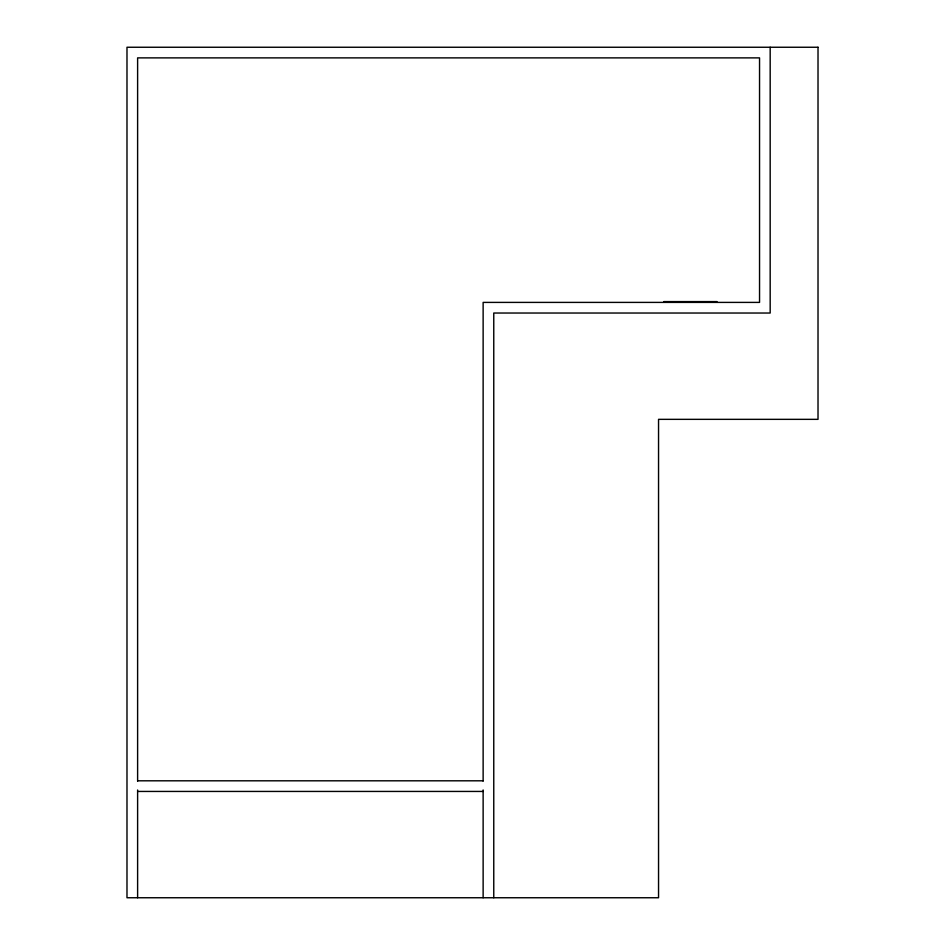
<?xml version="1.0" encoding="UTF-8"?>
<svg xmlns="http://www.w3.org/2000/svg" width="945" height="945" viewBox="0 0 945 945"><rect width="100%" height="100%" fill="white"/><g stroke="black" fill="none" stroke-linecap="round" stroke-linejoin="round"><path stroke-width="1.42" d="M663.862 301.597L717.019 301.597M137.616 780.806L483.131 780.806M137.616 791.437L483.131 791.437M770.175 47.25L770.175 313.031L493.762 313.031L493.762 897.75M483.131 781.102L483.131 302.4L759.544 302.4L759.544 57.881L137.616 57.881L137.616 781.137M483.131 789.961L483.131 897.75M137.616 789.996L137.616 897.75M818.016 47.25L126.984 47.25L126.984 897.75L658.547 897.75L658.547 419.344L818.016 419.344L818.016 47.25"/></g></svg>
